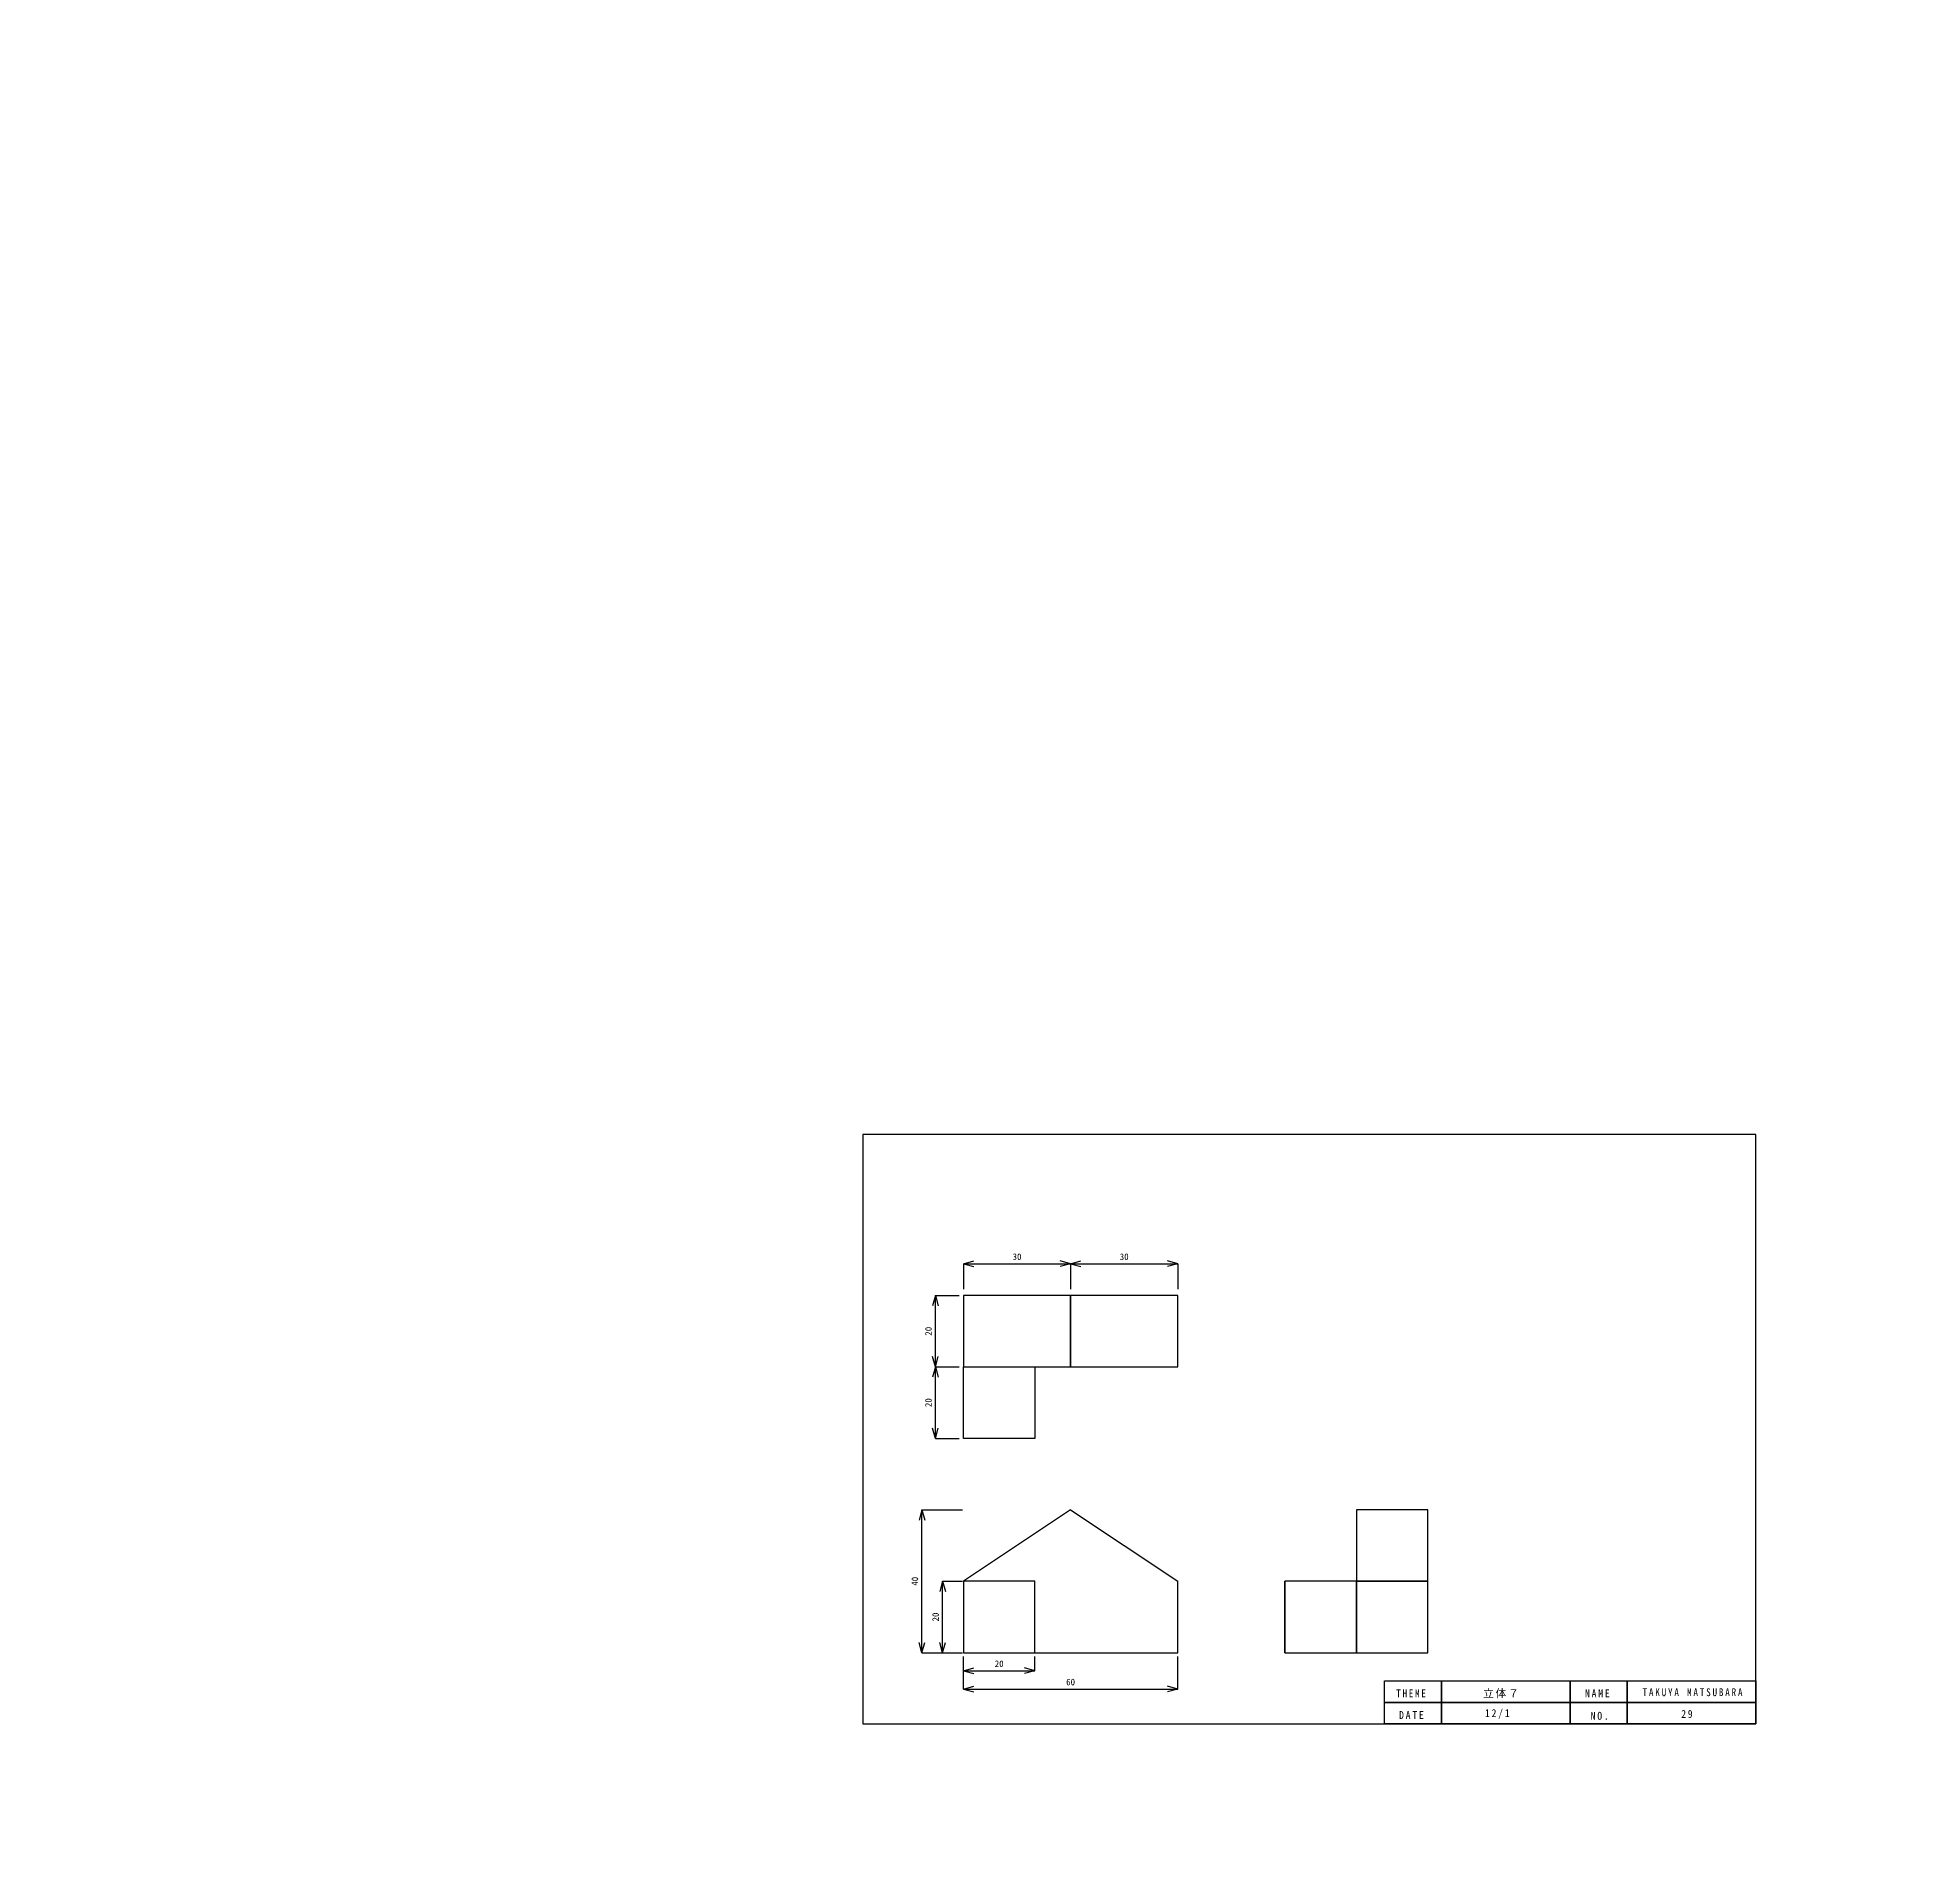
# Model space of a CAD drawing. Units: millimetres on the paper. Extents: x -1924 to 2076, y -2069 to 1931.
# Drawn here: x -361 to 160, y -118 to 394 of the extents above; entities that cross this region are included whole.
import ezdxf
from ezdxf.enums import TextEntityAlignment as Align

# ---------------------------------------------------------------- set-up
doc = ezdxf.new("R2010")
doc.units = ezdxf.units.MM
doc.layers.add('0-0_外形線', color=7, linetype='Continuous')
doc.layers.add('0-3_寸法線', color=3, linetype='Continuous')
doc.styles.add('ＭＳ ゴシック', font='')
doc.styles.get('ＭＳ ゴシック').set_extended_font_data('MS Gothic')

msp = doc.modelspace()

# ---------------------------------------------------------------- linework, layer by layer
at = {"layer": '0-0_外形線'}
for p, q in [((-101.608, 22.173), (-41.608, 22.173)), ((-71.608, -17.827), (-101.608, -37.827)), ((-71.608, -17.827), (-41.608, -37.827)), ((-101.608, -37.827), (-101.608, -57.827)), ((-11.608, -57.827), (-11.608, -37.827))]:
    msp.add_line(p, q, dxfattribs=at)
for points in [[(-129.756, -77.744), (120.244, -77.744), (120.244, 87.256), (-129.756, 87.256)], [(-101.608, 22.173), (-71.608, 22.173), (-71.608, 42.173), (-101.608, 42.173)], [(-71.608, 22.173), (-41.608, 22.173), (-41.608, 42.173), (-71.608, 42.173)], [(-101.608, 22.173), (-81.608, 22.173), (-81.608, 2.173), (-101.608, 2.173)], [(8.392, -37.827), (28.392, -37.827), (28.392, -17.827), (8.392, -17.827)], [(-101.608, -37.827), (-101.608, -57.827), (-81.608, -57.827), (-81.608, -37.827)], [(-11.608, -57.827), (8.392, -57.827), (8.392, -37.827), (-11.608, -37.827)], [(8.392, -57.827), (28.392, -57.827), (28.392, -37.827), (8.392, -37.827)], [(32.244, -71.744), (16.244, -71.744), (16.244, -65.744), (32.244, -65.744)], [(68.244, -71.744), (32.244, -71.744), (32.244, -65.744), (68.244, -65.744)], [(84.244, -71.744), (68.244, -71.744), (68.244, -65.744), (84.244, -65.744)], [(120.244, -71.744), (84.244, -71.744), (84.244, -65.744), (120.244, -65.744)], [(32.244, -77.744), (16.244, -77.744), (16.244, -71.744), (32.244, -71.744)], [(68.244, -77.744), (32.244, -77.744), (32.244, -71.744), (68.244, -71.744)], [(84.244, -77.744), (68.244, -77.744), (68.244, -71.744), (84.244, -71.744)], [(120.244, -77.744), (84.244, -77.744), (84.244, -71.744), (120.244, -71.744)]]:
    msp.add_lwpolyline(points, close=True, dxfattribs=at)
msp.add_lwpolyline([(-101.608, -57.827), (-41.608, -57.827), (-41.608, -37.827)], dxfattribs=at)
msp.add_circle((75.571, -69.23), 2000, dxfattribs=at)
at = {"layer": '0-3_寸法線'}
for p, q in [((-101.608, 51.051), (-98.71, 51.827)), ((-101.608, 51.051), (-71.608, 51.051)), ((-101.608, 51.051), (-98.71, 50.274)), ((-101.608, 51.051), (-101.608, 43.917)), ((-71.608, 51.051), (-74.505, 51.827)), ((-71.608, 51.051), (-74.505, 50.274)), ((-71.608, 51.051), (-68.71, 51.827)), ((-71.608, 51.051), (-71.608, 43.917)), ((-71.608, 51.051), (-41.608, 51.051)), ((-71.608, 51.051), (-68.71, 50.274)), ((-41.608, 51.051), (-44.505, 51.827)), ((-41.608, 51.051), (-44.505, 50.274)), ((-41.608, 51.051), (-41.608, 43.917)), ((-109.459, 42.173), (-110.235, 39.276)), ((-109.459, 22.173), (-109.459, 42.173)), ((-109.459, 42.173), (-108.682, 39.276)), ((-109.459, 42.173), (-102.771, 42.173)), ((-109.459, 22.173), (-110.235, 25.071)), ((-109.459, 22.173), (-110.235, 19.276)), ((-109.459, 22.173), (-108.682, 25.071)), ((-109.459, 2.173), (-109.459, 22.173)), ((-109.459, 22.173), (-108.682, 19.276)), ((-109.459, 22.173), (-102.771, 22.173)), ((-109.459, 2.173), (-110.235, 5.071)), ((-109.459, 2.173), (-108.682, 5.071)), ((-109.459, 2.173), (-102.771, 2.173)), ((-113.248, -17.827), (-114.025, -20.724)), ((-113.248, -57.827), (-113.248, -17.827)), ((-113.248, -17.827), (-112.472, -20.724)), ((-113.248, -17.827), (-101.879, -17.827)), ((-107.452, -37.827), (-108.229, -40.724)), ((-107.452, -57.827), (-107.452, -37.827)), ((-107.452, -37.827), (-106.676, -40.724)), ((-107.452, -37.827), (-101.879, -37.827)), ((-113.248, -57.827), (-114.025, -54.929)), ((-113.248, -57.827), (-112.472, -54.929)), ((-107.452, -57.827), (-108.229, -54.929)), ((-107.452, -57.827), (-106.676, -54.929)), ((-113.248, -57.827), (-101.879, -57.827)), ((-107.452, -57.827), (-101.879, -57.827)), ((-101.608, -62.866), (-101.608, -58.854)), ((-101.608, -67.994), (-101.608, -58.854)), ((-101.608, -62.866), (-98.71, -62.09)), ((-81.608, -62.866), (-84.505, -62.09)), ((-81.608, -62.866), (-81.608, -58.854)), ((-41.608, -67.994), (-41.608, -58.854)), ((-101.608, -62.866), (-81.608, -62.866)), ((-101.608, -62.866), (-98.71, -63.643)), ((-101.608, -67.994), (-98.71, -67.217)), ((-81.608, -62.866), (-84.505, -63.643)), ((-41.608, -67.994), (-44.505, -67.217)), ((-101.608, -67.994), (-41.608, -67.994)), ((-101.608, -67.994), (-98.71, -68.77)), ((-41.608, -67.994), (-44.505, -68.77))]:
    msp.add_line(p, q, dxfattribs=at)

# ---------------------------------------------------------------- texts
at = {"layer": '0-0_外形線', "char_height": 2.199, "attachment_point": 7, "style": 'ＭＳ ゴシック'}
for s, insert in [('\\T1.4;\\W0.85;TAKUYA\\~MATSUBARA', (88.519, -70.022)), ('\\T1.38;\\W0.85;THEME', (19.553, -70.286)), ('\\T1.17;立体７', (43.863, -70.551)), ('\\T1.38;\\W0.9;NAME', (72.4, -70.286)), ('\\T1.38;\\W0.9;DATE', (20.346, -76.364)), ('\\T1.38;\\W0.9;12/1', (44.391, -76.364)), ('\\T1.38;\\W0.9;NO.', (73.986, -76.628)), ('\\T1.36;\\W0.9;29', (99.352, -76.1))]:
    msp.add_mtext(s, dxfattribs=dict(at, insert=insert))
at = {"layer": '0-3_寸法線', "color": 4, "style": 'ＭＳ ゴシック'}
for s, p in [('30', (-87.858, 51.551)), ('30', (-57.858, 51.551)), ('20', (-92.858, -62.366)), ('60', (-72.858, -67.494))]:
    msp.add_text(s, height=1.833, dxfattribs=at).set_placement(p, align=Align.BOTTOM_LEFT)
for s, p in [('20', (-109.959, 30.923)), ('20', (-109.959, 10.923)), ('40', (-113.748, -39.077)), ('20', (-107.952, -49.077))]:
    msp.add_text(s, height=1.833, rotation=90, dxfattribs=at).set_placement(p, align=Align.BOTTOM_LEFT)

doc.saveas('drawing.dxf')
